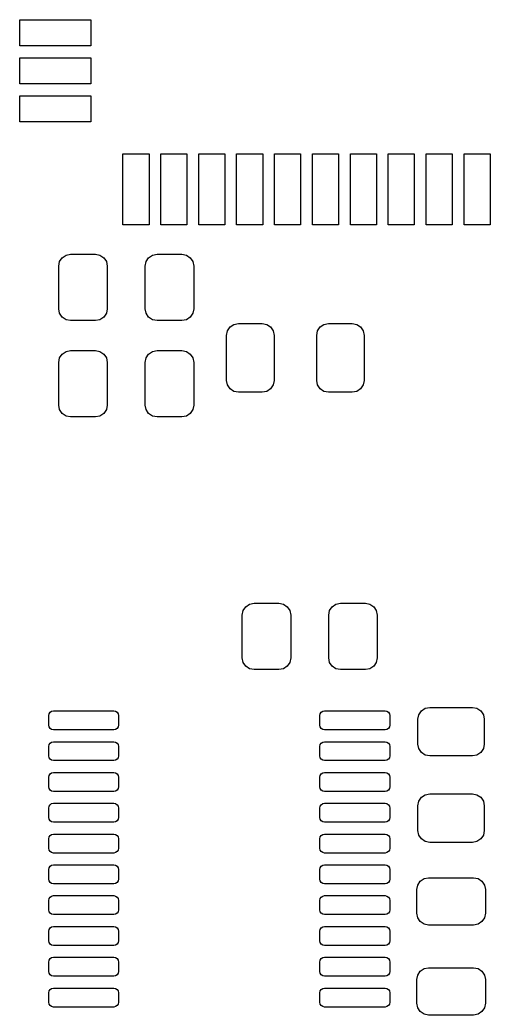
# Model space of a CAD drawing. Extents: x -2.16 to 1.74, y 0.64 to 2.49.
# Drawn here: x -0.548 to -0.158, y 0.83 to 1.657 of the extents above; entities that cross this region are included whole.
import ezdxf

# ---------------------------------------------------------------- set-up
doc = ezdxf.new("R2010")
doc.units = 0
doc.header["$MEASUREMENT"] = 0
doc.layers.add('BLACK', color=7, linetype='CONTINUOUS')

msp = doc.modelspace()

# ---------------------------------------------------------------- linework, layer by layer
at = {"layer": 'BLACK', "linetype": 'CONTINUOUS'}
for p, q in [((-0.54835, 1.63567), (-0.54835, 1.65732)), ((-0.54835, 1.65732), (-0.48929, 1.65732)), ((-0.48929, 1.65732), (-0.48929, 1.63567)), ((-0.48929, 1.63567), (-0.54835, 1.63567)), ((-0.54835, 1.60417), (-0.54835, 1.62583)), ((-0.54835, 1.62583), (-0.48929, 1.62583)), ((-0.48929, 1.62583), (-0.48929, 1.60417)), ((-0.48929, 1.60417), (-0.54835, 1.60417)), ((-0.54835, 1.57268), (-0.54835, 1.59433)), ((-0.54835, 1.59433), (-0.48929, 1.59433)), ((-0.48929, 1.59433), (-0.48929, 1.57268)), ((-0.48929, 1.57268), (-0.54835, 1.57268)), ((-0.46272, 1.48705), (-0.46272, 1.5461)), ((-0.46272, 1.5461), (-0.44106, 1.5461)), ((-0.44106, 1.5461), (-0.44106, 1.48705)), ((-0.43122, 1.48705), (-0.43122, 1.5461)), ((-0.43122, 1.5461), (-0.40957, 1.5461)), ((-0.40957, 1.5461), (-0.40957, 1.48705)), ((-0.39972, 1.48705), (-0.39972, 1.5461)), ((-0.39972, 1.5461), (-0.37807, 1.5461)), ((-0.37807, 1.5461), (-0.37807, 1.48705)), ((-0.36823, 1.48705), (-0.36823, 1.5461)), ((-0.36823, 1.5461), (-0.34657, 1.5461)), ((-0.34657, 1.5461), (-0.34657, 1.48705)), ((-0.33673, 1.48705), (-0.33673, 1.5461)), ((-0.33673, 1.5461), (-0.31508, 1.5461)), ((-0.31508, 1.5461), (-0.31508, 1.48705)), ((-0.30524, 1.48705), (-0.30524, 1.5461)), ((-0.30524, 1.5461), (-0.28358, 1.5461)), ((-0.28358, 1.5461), (-0.28358, 1.48705)), ((-0.27374, 1.48705), (-0.27374, 1.5461)), ((-0.27374, 1.5461), (-0.25209, 1.5461)), ((-0.25209, 1.5461), (-0.25209, 1.48705)), ((-0.24224, 1.48705), (-0.24224, 1.5461)), ((-0.24224, 1.5461), (-0.22059, 1.5461)), ((-0.22059, 1.5461), (-0.22059, 1.48705)), ((-0.21075, 1.48705), (-0.21075, 1.5461)), ((-0.21075, 1.5461), (-0.18909, 1.5461)), ((-0.18909, 1.5461), (-0.18909, 1.48705)), ((-0.17925, 1.48705), (-0.17925, 1.5461)), ((-0.17925, 1.5461), (-0.1576, 1.5461)), ((-0.1576, 1.5461), (-0.1576, 1.48705)), ((-0.44106, 1.48705), (-0.46272, 1.48705)), ((-0.40957, 1.48705), (-0.43122, 1.48705)), ((-0.37807, 1.48705), (-0.39972, 1.48705)), ((-0.34657, 1.48705), (-0.36823, 1.48705)), ((-0.31508, 1.48705), (-0.33673, 1.48705)), ((-0.28358, 1.48705), (-0.30524, 1.48705)), ((-0.25209, 1.48705), (-0.27374, 1.48705)), ((-0.22059, 1.48705), (-0.24224, 1.48705)), ((-0.18909, 1.48705), (-0.21075, 1.48705)), ((-0.1576, 1.48705), (-0.17925, 1.48705)), ((-0.5161, 1.45272), (-0.51535, 1.45648)), ((-0.51535, 1.45648), (-0.51322, 1.45968)), ((-0.51322, 1.45968), (-0.51003, 1.46181)), ((-0.51003, 1.46181), (-0.50626, 1.46256)), ((-0.50626, 1.46256), (-0.48559, 1.46256)), ((-0.48559, 1.46256), (-0.48182, 1.46181)), ((-0.48182, 1.46181), (-0.47863, 1.45968)), ((-0.47863, 1.45968), (-0.4765, 1.45648)), ((-0.4765, 1.45648), (-0.47575, 1.45272)), ((-0.44425, 1.45272), (-0.4435, 1.45648)), ((-0.4435, 1.45648), (-0.44137, 1.45968)), ((-0.44137, 1.45968), (-0.43818, 1.46181)), ((-0.43818, 1.46181), (-0.43441, 1.46256)), ((-0.43441, 1.46256), (-0.41374, 1.46256)), ((-0.41374, 1.46256), (-0.40997, 1.46181)), ((-0.40997, 1.46181), (-0.40678, 1.45968)), ((-0.40678, 1.45968), (-0.40465, 1.45648)), ((-0.40465, 1.45648), (-0.4039, 1.45272)), ((-0.5161, 1.41728), (-0.5161, 1.45272)), ((-0.47575, 1.45272), (-0.47575, 1.41728)), ((-0.44425, 1.41728), (-0.44425, 1.45272)), ((-0.4039, 1.45272), (-0.4039, 1.41728)), ((-0.51535, 1.41352), (-0.5161, 1.41728)), ((-0.47575, 1.41728), (-0.4765, 1.41352)), ((-0.4435, 1.41352), (-0.44425, 1.41728)), ((-0.4039, 1.41728), (-0.40465, 1.41352)), ((-0.51322, 1.41032), (-0.51535, 1.41352)), ((-0.51003, 1.40819), (-0.51322, 1.41032)), ((-0.50626, 1.40744), (-0.51003, 1.40819)), ((-0.48559, 1.40744), (-0.50626, 1.40744)), ((-0.48182, 1.40819), (-0.48559, 1.40744)), ((-0.47863, 1.41032), (-0.48182, 1.40819)), ((-0.4765, 1.41352), (-0.47863, 1.41032)), ((-0.44137, 1.41032), (-0.4435, 1.41352)), ((-0.43818, 1.40819), (-0.44137, 1.41032)), ((-0.43441, 1.40744), (-0.43818, 1.40819)), ((-0.41374, 1.40744), (-0.43441, 1.40744)), ((-0.40997, 1.40819), (-0.41374, 1.40744)), ((-0.40678, 1.41032), (-0.40997, 1.40819)), ((-0.40465, 1.41352), (-0.40678, 1.41032)), ((-0.37652, 1.3952), (-0.37577, 1.39896)), ((-0.37577, 1.39896), (-0.37363, 1.40216)), ((-0.37363, 1.40216), (-0.37044, 1.40429)), ((-0.37044, 1.40429), (-0.36667, 1.40504)), ((-0.36667, 1.40504), (-0.34699, 1.40504)), ((-0.34699, 1.40504), (-0.34322, 1.40429)), ((-0.34322, 1.40429), (-0.34003, 1.40216)), ((-0.34003, 1.40216), (-0.33789, 1.39896)), ((-0.33789, 1.39896), (-0.33715, 1.3952)), ((-0.30171, 1.3952), (-0.30096, 1.39896)), ((-0.30096, 1.39896), (-0.29883, 1.40216)), ((-0.29883, 1.40216), (-0.29564, 1.40429)), ((-0.29564, 1.40429), (-0.29187, 1.40504)), ((-0.29187, 1.40504), (-0.27219, 1.40504)), ((-0.27219, 1.40504), (-0.26842, 1.40429)), ((-0.26842, 1.40429), (-0.26523, 1.40216)), ((-0.26523, 1.40216), (-0.26309, 1.39896)), ((-0.26309, 1.39896), (-0.26234, 1.3952)), ((-0.37652, 1.3578), (-0.37652, 1.3952)), ((-0.33715, 1.3952), (-0.33715, 1.3578)), ((-0.30171, 1.3578), (-0.30171, 1.3952)), ((-0.26234, 1.3952), (-0.26234, 1.3578)), ((-0.51322, 1.37968), (-0.51003, 1.38181)), ((-0.51003, 1.38181), (-0.50626, 1.38256)), ((-0.50626, 1.38256), (-0.48559, 1.38256)), ((-0.48559, 1.38256), (-0.48182, 1.38181)), ((-0.48182, 1.38181), (-0.47863, 1.37968)), ((-0.44137, 1.37968), (-0.43818, 1.38181)), ((-0.43818, 1.38181), (-0.43441, 1.38256)), ((-0.43441, 1.38256), (-0.41374, 1.38256)), ((-0.41374, 1.38256), (-0.40997, 1.38181)), ((-0.40997, 1.38181), (-0.40678, 1.37968)), ((-0.5161, 1.37272), (-0.51535, 1.37648)), ((-0.5161, 1.33728), (-0.5161, 1.37272)), ((-0.51535, 1.37648), (-0.51322, 1.37968)), ((-0.47863, 1.37968), (-0.4765, 1.37648)), ((-0.4765, 1.37648), (-0.47575, 1.37272)), ((-0.47575, 1.37272), (-0.47575, 1.33728)), ((-0.44425, 1.37272), (-0.4435, 1.37648)), ((-0.44425, 1.33728), (-0.44425, 1.37272)), ((-0.4435, 1.37648), (-0.44137, 1.37968)), ((-0.40678, 1.37968), (-0.40465, 1.37648)), ((-0.40465, 1.37648), (-0.4039, 1.37272)), ((-0.4039, 1.37272), (-0.4039, 1.33728)), ((-0.37577, 1.35403), (-0.37652, 1.3578)), ((-0.33715, 1.3578), (-0.33789, 1.35403)), ((-0.30096, 1.35403), (-0.30171, 1.3578)), ((-0.26234, 1.3578), (-0.26309, 1.35403)), ((-0.37363, 1.35084), (-0.37577, 1.35403)), ((-0.37044, 1.3487), (-0.37363, 1.35084)), ((-0.36667, 1.34795), (-0.37044, 1.3487)), ((-0.34699, 1.34795), (-0.36667, 1.34795)), ((-0.34322, 1.3487), (-0.34699, 1.34795)), ((-0.34003, 1.35084), (-0.34322, 1.3487)), ((-0.33789, 1.35403), (-0.34003, 1.35084)), ((-0.29883, 1.35084), (-0.30096, 1.35403)), ((-0.29564, 1.3487), (-0.29883, 1.35084)), ((-0.29187, 1.34795), (-0.29564, 1.3487)), ((-0.27219, 1.34795), (-0.29187, 1.34795)), ((-0.26842, 1.3487), (-0.27219, 1.34795)), ((-0.26523, 1.35084), (-0.26842, 1.3487)), ((-0.26309, 1.35403), (-0.26523, 1.35084)), ((-0.51535, 1.33352), (-0.5161, 1.33728)), ((-0.51322, 1.33032), (-0.51535, 1.33352)), ((-0.4765, 1.33352), (-0.47863, 1.33032)), ((-0.47575, 1.33728), (-0.4765, 1.33352)), ((-0.4435, 1.33352), (-0.44425, 1.33728)), ((-0.44137, 1.33032), (-0.4435, 1.33352)), ((-0.40465, 1.33352), (-0.40678, 1.33032)), ((-0.4039, 1.33728), (-0.40465, 1.33352)), ((-0.51003, 1.32819), (-0.51322, 1.33032)), ((-0.50626, 1.32744), (-0.51003, 1.32819)), ((-0.48559, 1.32744), (-0.50626, 1.32744)), ((-0.48182, 1.32819), (-0.48559, 1.32744)), ((-0.47863, 1.33032), (-0.48182, 1.32819)), ((-0.43818, 1.32819), (-0.44137, 1.33032)), ((-0.43441, 1.32744), (-0.43818, 1.32819)), ((-0.41374, 1.32744), (-0.43441, 1.32744)), ((-0.40997, 1.32819), (-0.41374, 1.32744)), ((-0.40678, 1.33032), (-0.40997, 1.32819)), ((-0.3636, 1.16272), (-0.36285, 1.16648)), ((-0.36285, 1.16648), (-0.36072, 1.16968)), ((-0.36072, 1.16968), (-0.35753, 1.17181)), ((-0.35753, 1.17181), (-0.35376, 1.17256)), ((-0.35376, 1.17256), (-0.33309, 1.17256)), ((-0.33309, 1.17256), (-0.32932, 1.17181)), ((-0.32932, 1.17181), (-0.32613, 1.16968)), ((-0.32613, 1.16968), (-0.324, 1.16648)), ((-0.324, 1.16648), (-0.32325, 1.16272)), ((-0.29175, 1.16272), (-0.291, 1.16648)), ((-0.291, 1.16648), (-0.28887, 1.16968)), ((-0.28887, 1.16968), (-0.28568, 1.17181)), ((-0.28568, 1.17181), (-0.28191, 1.17256)), ((-0.28191, 1.17256), (-0.26124, 1.17256)), ((-0.26124, 1.17256), (-0.25747, 1.17181)), ((-0.25747, 1.17181), (-0.25428, 1.16968)), ((-0.25428, 1.16968), (-0.25215, 1.16648)), ((-0.25215, 1.16648), (-0.2514, 1.16272)), ((-0.3636, 1.12728), (-0.3636, 1.16272)), ((-0.32325, 1.16272), (-0.32325, 1.12728)), ((-0.29175, 1.12728), (-0.29175, 1.16272)), ((-0.2514, 1.16272), (-0.2514, 1.12728)), ((-0.36285, 1.12352), (-0.3636, 1.12728)), ((-0.32325, 1.12728), (-0.324, 1.12352)), ((-0.291, 1.12352), (-0.29175, 1.12728)), ((-0.2514, 1.12728), (-0.25215, 1.12352)), ((-0.36072, 1.12032), (-0.36285, 1.12352)), ((-0.35753, 1.11819), (-0.36072, 1.12032)), ((-0.35376, 1.11744), (-0.35753, 1.11819)), ((-0.33309, 1.11744), (-0.35376, 1.11744)), ((-0.32932, 1.11819), (-0.33309, 1.11744)), ((-0.32613, 1.12032), (-0.32932, 1.11819)), ((-0.324, 1.12352), (-0.32613, 1.12032)), ((-0.28887, 1.12032), (-0.291, 1.12352)), ((-0.28568, 1.11819), (-0.28887, 1.12032)), ((-0.28191, 1.11744), (-0.28568, 1.11819)), ((-0.26124, 1.11744), (-0.28191, 1.11744)), ((-0.25747, 1.11819), (-0.26124, 1.11744)), ((-0.25428, 1.12032), (-0.25747, 1.11819)), ((-0.25215, 1.12352), (-0.25428, 1.12032)), ((-0.21468, 1.08322), (-0.21148, 1.08535)), ((-0.21148, 1.08535), (-0.20772, 1.0861)), ((-0.20772, 1.0861), (-0.17228, 1.0861)), ((-0.17228, 1.0861), (-0.16852, 1.08535)), ((-0.16852, 1.08535), (-0.16532, 1.08322)), ((-0.52443, 1.07925), (-0.52413, 1.08076)), ((-0.52443, 1.07138), (-0.52443, 1.07925)), ((-0.52413, 1.08076), (-0.52328, 1.08204)), ((-0.52328, 1.08204), (-0.522, 1.08289)), ((-0.522, 1.08289), (-0.52049, 1.08319)), ((-0.52049, 1.08319), (-0.4703, 1.08319)), ((-0.4703, 1.08319), (-0.46879, 1.08289)), ((-0.46879, 1.08289), (-0.46751, 1.08204)), ((-0.46751, 1.08204), (-0.46666, 1.08076)), ((-0.46666, 1.08076), (-0.46636, 1.07925)), ((-0.46636, 1.07925), (-0.46636, 1.07138)), ((-0.29904, 1.07925), (-0.29874, 1.08076)), ((-0.29904, 1.07138), (-0.29904, 1.07925)), ((-0.29874, 1.08076), (-0.29788, 1.08204)), ((-0.29788, 1.08204), (-0.29661, 1.08289)), ((-0.29661, 1.08289), (-0.2951, 1.08319)), ((-0.2951, 1.08319), (-0.2449, 1.08319)), ((-0.2449, 1.08319), (-0.24339, 1.08289)), ((-0.24339, 1.08289), (-0.24212, 1.08204)), ((-0.24212, 1.08204), (-0.24126, 1.08076)), ((-0.24126, 1.08076), (-0.24096, 1.07925)), ((-0.24096, 1.07925), (-0.24096, 1.07138)), ((-0.21756, 1.07626), (-0.21681, 1.08003)), ((-0.21756, 1.05559), (-0.21756, 1.07626)), ((-0.21681, 1.08003), (-0.21468, 1.08322)), ((-0.16532, 1.08322), (-0.16319, 1.08003)), ((-0.16319, 1.08003), (-0.16244, 1.07626)), ((-0.16244, 1.07626), (-0.16244, 1.05559)), ((-0.52413, 1.06987), (-0.52443, 1.07138)), ((-0.52328, 1.06859), (-0.52413, 1.06987)), ((-0.522, 1.06774), (-0.52328, 1.06859)), ((-0.52049, 1.06744), (-0.522, 1.06774)), ((-0.4703, 1.06744), (-0.52049, 1.06744)), ((-0.46879, 1.06774), (-0.4703, 1.06744)), ((-0.46751, 1.06859), (-0.46879, 1.06774)), ((-0.46666, 1.06987), (-0.46751, 1.06859)), ((-0.46636, 1.07138), (-0.46666, 1.06987)), ((-0.29874, 1.06987), (-0.29904, 1.07138)), ((-0.29788, 1.06859), (-0.29874, 1.06987)), ((-0.29661, 1.06774), (-0.29788, 1.06859)), ((-0.2951, 1.06744), (-0.29661, 1.06774)), ((-0.2449, 1.06744), (-0.2951, 1.06744)), ((-0.24339, 1.06774), (-0.2449, 1.06744)), ((-0.24212, 1.06859), (-0.24339, 1.06774)), ((-0.24126, 1.06987), (-0.24212, 1.06859)), ((-0.24096, 1.07138), (-0.24126, 1.06987)), ((-0.52443, 1.05366), (-0.52413, 1.05517)), ((-0.52443, 1.04579), (-0.52443, 1.05366)), ((-0.52413, 1.05517), (-0.52328, 1.05645)), ((-0.52328, 1.05645), (-0.522, 1.0573)), ((-0.522, 1.0573), (-0.52049, 1.0576)), ((-0.52049, 1.0576), (-0.4703, 1.0576)), ((-0.4703, 1.0576), (-0.46879, 1.0573)), ((-0.46879, 1.0573), (-0.46751, 1.05645)), ((-0.46751, 1.05645), (-0.46666, 1.05517)), ((-0.46666, 1.05517), (-0.46636, 1.05366)), ((-0.46636, 1.05366), (-0.46636, 1.04579)), ((-0.29904, 1.05366), (-0.29874, 1.05517)), ((-0.29904, 1.04579), (-0.29904, 1.05366)), ((-0.29874, 1.05517), (-0.29788, 1.05645)), ((-0.29788, 1.05645), (-0.29661, 1.0573)), ((-0.29661, 1.0573), (-0.2951, 1.0576)), ((-0.2951, 1.0576), (-0.2449, 1.0576)), ((-0.2449, 1.0576), (-0.24339, 1.0573)), ((-0.24339, 1.0573), (-0.24212, 1.05645)), ((-0.24212, 1.05645), (-0.24126, 1.05517)), ((-0.24126, 1.05517), (-0.24096, 1.05366)), ((-0.24096, 1.05366), (-0.24096, 1.04579)), ((-0.21681, 1.05182), (-0.21756, 1.05559)), ((-0.21468, 1.04863), (-0.21681, 1.05182)), ((-0.16319, 1.05182), (-0.16532, 1.04863)), ((-0.16244, 1.05559), (-0.16319, 1.05182)), ((-0.52413, 1.04428), (-0.52443, 1.04579)), ((-0.52328, 1.043), (-0.52413, 1.04428)), ((-0.522, 1.04215), (-0.52328, 1.043)), ((-0.52049, 1.04185), (-0.522, 1.04215)), ((-0.46879, 1.04215), (-0.4703, 1.04185)), ((-0.46751, 1.043), (-0.46879, 1.04215)), ((-0.46666, 1.04428), (-0.46751, 1.043)), ((-0.46636, 1.04579), (-0.46666, 1.04428)), ((-0.29874, 1.04428), (-0.29904, 1.04579)), ((-0.29788, 1.043), (-0.29874, 1.04428)), ((-0.29661, 1.04215), (-0.29788, 1.043)), ((-0.2951, 1.04185), (-0.29661, 1.04215)), ((-0.24339, 1.04215), (-0.2449, 1.04185)), ((-0.24212, 1.043), (-0.24339, 1.04215)), ((-0.24126, 1.04428), (-0.24212, 1.043)), ((-0.24096, 1.04579), (-0.24126, 1.04428)), ((-0.21148, 1.0465), (-0.21468, 1.04863)), ((-0.20772, 1.04575), (-0.21148, 1.0465)), ((-0.17228, 1.04575), (-0.20772, 1.04575)), ((-0.16852, 1.0465), (-0.17228, 1.04575)), ((-0.16532, 1.04863), (-0.16852, 1.0465)), ((-0.4703, 1.04185), (-0.52049, 1.04185)), ((-0.2449, 1.04185), (-0.2951, 1.04185)), ((-0.52443, 1.02807), (-0.52413, 1.02958)), ((-0.52443, 1.0202), (-0.52443, 1.02807)), ((-0.52413, 1.02958), (-0.52328, 1.03085)), ((-0.52328, 1.03085), (-0.522, 1.03171)), ((-0.522, 1.03171), (-0.52049, 1.03201)), ((-0.52049, 1.03201), (-0.4703, 1.03201)), ((-0.4703, 1.03201), (-0.46879, 1.03171)), ((-0.46879, 1.03171), (-0.46751, 1.03085)), ((-0.46751, 1.03085), (-0.46666, 1.02958)), ((-0.46666, 1.02958), (-0.46636, 1.02807)), ((-0.46636, 1.02807), (-0.46636, 1.0202)), ((-0.29904, 1.02807), (-0.29874, 1.02958)), ((-0.29904, 1.0202), (-0.29904, 1.02807)), ((-0.29874, 1.02958), (-0.29788, 1.03085)), ((-0.29788, 1.03085), (-0.29661, 1.03171)), ((-0.29661, 1.03171), (-0.2951, 1.03201)), ((-0.2951, 1.03201), (-0.2449, 1.03201)), ((-0.2449, 1.03201), (-0.24339, 1.03171)), ((-0.24339, 1.03171), (-0.24212, 1.03085)), ((-0.24212, 1.03085), (-0.24126, 1.02958)), ((-0.24126, 1.02958), (-0.24096, 1.02807)), ((-0.24096, 1.02807), (-0.24096, 1.0202)), ((-0.52413, 1.01869), (-0.52443, 1.0202)), ((-0.52328, 1.01741), (-0.52413, 1.01869)), ((-0.522, 1.01656), (-0.52328, 1.01741)), ((-0.46751, 1.01741), (-0.46879, 1.01656)), ((-0.46666, 1.01869), (-0.46751, 1.01741)), ((-0.46636, 1.0202), (-0.46666, 1.01869)), ((-0.29874, 1.01869), (-0.29904, 1.0202)), ((-0.29788, 1.01741), (-0.29874, 1.01869)), ((-0.29661, 1.01656), (-0.29788, 1.01741)), ((-0.24212, 1.01741), (-0.24339, 1.01656)), ((-0.24126, 1.01869), (-0.24212, 1.01741)), ((-0.24096, 1.0202), (-0.24126, 1.01869)), ((-0.52049, 1.01626), (-0.522, 1.01656)), ((-0.4703, 1.01626), (-0.52049, 1.01626)), ((-0.46879, 1.01656), (-0.4703, 1.01626)), ((-0.2951, 1.01626), (-0.29661, 1.01656)), ((-0.2449, 1.01626), (-0.2951, 1.01626)), ((-0.24339, 1.01656), (-0.2449, 1.01626)), ((-0.21681, 1.00818), (-0.21468, 1.01137)), ((-0.21468, 1.01137), (-0.21148, 1.0135)), ((-0.21148, 1.0135), (-0.20772, 1.01425)), ((-0.20772, 1.01425), (-0.17228, 1.01425)), ((-0.17228, 1.01425), (-0.16852, 1.0135)), ((-0.16852, 1.0135), (-0.16532, 1.01137)), ((-0.16532, 1.01137), (-0.16319, 1.00818)), ((-0.52443, 1.00248), (-0.52413, 1.00399)), ((-0.52443, 0.99461), (-0.52443, 1.00248)), ((-0.52413, 1.00399), (-0.52328, 1.00526)), ((-0.52328, 1.00526), (-0.522, 1.00612)), ((-0.522, 1.00612), (-0.52049, 1.00642)), ((-0.52049, 1.00642), (-0.4703, 1.00642)), ((-0.4703, 1.00642), (-0.46879, 1.00612)), ((-0.46879, 1.00612), (-0.46751, 1.00526)), ((-0.46751, 1.00526), (-0.46666, 1.00399)), ((-0.46666, 1.00399), (-0.46636, 1.00248)), ((-0.46636, 1.00248), (-0.46636, 0.99461)), ((-0.29904, 1.00248), (-0.29874, 1.00399)), ((-0.29904, 0.99461), (-0.29904, 1.00248)), ((-0.29874, 1.00399), (-0.29788, 1.00526)), ((-0.29788, 1.00526), (-0.29661, 1.00612)), ((-0.29661, 1.00612), (-0.2951, 1.00642)), ((-0.2951, 1.00642), (-0.2449, 1.00642)), ((-0.2449, 1.00642), (-0.24339, 1.00612)), ((-0.24339, 1.00612), (-0.24212, 1.00526)), ((-0.24212, 1.00526), (-0.24126, 1.00399)), ((-0.24126, 1.00399), (-0.24096, 1.00248)), ((-0.24096, 1.00248), (-0.24096, 0.99461)), ((-0.21756, 1.00441), (-0.21681, 1.00818)), ((-0.21756, 0.98374), (-0.21756, 1.00441)), ((-0.16319, 1.00818), (-0.16244, 1.00441)), ((-0.16244, 1.00441), (-0.16244, 0.98374)), ((-0.52413, 0.9931), (-0.52443, 0.99461)), ((-0.52328, 0.99182), (-0.52413, 0.9931)), ((-0.46666, 0.9931), (-0.46751, 0.99182)), ((-0.46636, 0.99461), (-0.46666, 0.9931)), ((-0.29874, 0.9931), (-0.29904, 0.99461)), ((-0.29788, 0.99182), (-0.29874, 0.9931)), ((-0.24126, 0.9931), (-0.24212, 0.99182)), ((-0.24096, 0.99461), (-0.24126, 0.9931)), ((-0.522, 0.99097), (-0.52328, 0.99182)), ((-0.52049, 0.99067), (-0.522, 0.99097)), ((-0.4703, 0.99067), (-0.52049, 0.99067)), ((-0.46879, 0.99097), (-0.4703, 0.99067)), ((-0.46751, 0.99182), (-0.46879, 0.99097)), ((-0.29661, 0.99097), (-0.29788, 0.99182)), ((-0.2951, 0.99067), (-0.29661, 0.99097)), ((-0.2449, 0.99067), (-0.2951, 0.99067)), ((-0.24339, 0.99097), (-0.2449, 0.99067)), ((-0.24212, 0.99182), (-0.24339, 0.99097)), ((-0.52443, 0.97689), (-0.52413, 0.9784)), ((-0.52443, 0.96902), (-0.52443, 0.97689)), ((-0.52413, 0.9784), (-0.52328, 0.97967)), ((-0.52328, 0.97967), (-0.522, 0.98053)), ((-0.522, 0.98053), (-0.52049, 0.98083)), ((-0.52049, 0.98083), (-0.4703, 0.98083)), ((-0.4703, 0.98083), (-0.46879, 0.98053)), ((-0.46879, 0.98053), (-0.46751, 0.97967)), ((-0.46751, 0.97967), (-0.46666, 0.9784)), ((-0.46666, 0.9784), (-0.46636, 0.97689)), ((-0.46636, 0.97689), (-0.46636, 0.96902)), ((-0.29904, 0.97689), (-0.29874, 0.9784)), ((-0.29904, 0.96902), (-0.29904, 0.97689)), ((-0.29874, 0.9784), (-0.29788, 0.97967)), ((-0.29788, 0.97967), (-0.29661, 0.98053)), ((-0.29661, 0.98053), (-0.2951, 0.98083)), ((-0.2951, 0.98083), (-0.2449, 0.98083)), ((-0.2449, 0.98083), (-0.24339, 0.98053)), ((-0.24339, 0.98053), (-0.24212, 0.97967)), ((-0.24212, 0.97967), (-0.24126, 0.9784)), ((-0.24126, 0.9784), (-0.24096, 0.97689)), ((-0.24096, 0.97689), (-0.24096, 0.96902)), ((-0.21681, 0.97997), (-0.21756, 0.98374)), ((-0.21468, 0.97678), (-0.21681, 0.97997)), ((-0.21148, 0.97465), (-0.21468, 0.97678)), ((-0.16532, 0.97678), (-0.16852, 0.97465)), ((-0.16319, 0.97997), (-0.16532, 0.97678)), ((-0.16244, 0.98374), (-0.16319, 0.97997)), ((-0.52413, 0.96751), (-0.52443, 0.96902)), ((-0.52328, 0.96623), (-0.52413, 0.96751)), ((-0.46666, 0.96751), (-0.46751, 0.96623)), ((-0.46636, 0.96902), (-0.46666, 0.96751)), ((-0.29874, 0.96751), (-0.29904, 0.96902)), ((-0.29788, 0.96623), (-0.29874, 0.96751)), ((-0.24126, 0.96751), (-0.24212, 0.96623)), ((-0.24096, 0.96902), (-0.24126, 0.96751)), ((-0.20772, 0.9739), (-0.21148, 0.97465)), ((-0.17228, 0.9739), (-0.20772, 0.9739)), ((-0.16852, 0.97465), (-0.17228, 0.9739)), ((-0.522, 0.96538), (-0.52328, 0.96623)), ((-0.52049, 0.96508), (-0.522, 0.96538)), ((-0.4703, 0.96508), (-0.52049, 0.96508)), ((-0.46879, 0.96538), (-0.4703, 0.96508)), ((-0.46751, 0.96623), (-0.46879, 0.96538)), ((-0.29661, 0.96538), (-0.29788, 0.96623)), ((-0.2951, 0.96508), (-0.29661, 0.96538)), ((-0.2449, 0.96508), (-0.2951, 0.96508)), ((-0.24339, 0.96538), (-0.2449, 0.96508)), ((-0.24212, 0.96623), (-0.24339, 0.96538)), ((-0.52443, 0.9513), (-0.52413, 0.95281)), ((-0.52443, 0.94343), (-0.52443, 0.9513)), ((-0.52413, 0.95281), (-0.52328, 0.95408)), ((-0.52328, 0.95408), (-0.522, 0.95494)), ((-0.522, 0.95494), (-0.52049, 0.95524)), ((-0.52049, 0.95524), (-0.4703, 0.95524)), ((-0.4703, 0.95524), (-0.46879, 0.95494)), ((-0.46879, 0.95494), (-0.46751, 0.95408)), ((-0.46751, 0.95408), (-0.46666, 0.95281)), ((-0.46666, 0.95281), (-0.46636, 0.9513)), ((-0.46636, 0.9513), (-0.46636, 0.94343)), ((-0.29904, 0.9513), (-0.29874, 0.95281)), ((-0.29904, 0.94343), (-0.29904, 0.9513)), ((-0.29874, 0.95281), (-0.29788, 0.95408)), ((-0.29788, 0.95408), (-0.29661, 0.95494)), ((-0.29661, 0.95494), (-0.2951, 0.95524)), ((-0.2951, 0.95524), (-0.2449, 0.95524)), ((-0.2449, 0.95524), (-0.24339, 0.95494)), ((-0.24339, 0.95494), (-0.24212, 0.95408)), ((-0.24212, 0.95408), (-0.24126, 0.95281)), ((-0.24126, 0.95281), (-0.24096, 0.9513)), ((-0.24096, 0.9513), (-0.24096, 0.94343)), ((-0.52413, 0.94192), (-0.52443, 0.94343)), ((-0.46636, 0.94343), (-0.46666, 0.94192)), ((-0.29874, 0.94192), (-0.29904, 0.94343)), ((-0.24096, 0.94343), (-0.24126, 0.94192)), ((-0.21566, 0.9417), (-0.21247, 0.94384)), ((-0.21247, 0.94384), (-0.2087, 0.94459)), ((-0.2087, 0.94459), (-0.1713, 0.94459)), ((-0.1713, 0.94459), (-0.16753, 0.94384)), ((-0.16753, 0.94384), (-0.16434, 0.9417)), ((-0.52328, 0.94064), (-0.52413, 0.94192)), ((-0.522, 0.93979), (-0.52328, 0.94064)), ((-0.52049, 0.93949), (-0.522, 0.93979)), ((-0.4703, 0.93949), (-0.52049, 0.93949)), ((-0.46879, 0.93979), (-0.4703, 0.93949)), ((-0.46751, 0.94064), (-0.46879, 0.93979)), ((-0.46666, 0.94192), (-0.46751, 0.94064)), ((-0.29788, 0.94064), (-0.29874, 0.94192)), ((-0.29661, 0.93979), (-0.29788, 0.94064)), ((-0.2951, 0.93949), (-0.29661, 0.93979)), ((-0.2449, 0.93949), (-0.2951, 0.93949)), ((-0.24339, 0.93979), (-0.2449, 0.93949)), ((-0.24212, 0.94064), (-0.24339, 0.93979)), ((-0.24126, 0.94192), (-0.24212, 0.94064)), ((-0.21854, 0.93474), (-0.21779, 0.93851)), ((-0.21854, 0.91506), (-0.21854, 0.93474)), ((-0.21779, 0.93851), (-0.21566, 0.9417)), ((-0.16434, 0.9417), (-0.16221, 0.93851)), ((-0.16221, 0.93851), (-0.16146, 0.93474)), ((-0.16146, 0.93474), (-0.16146, 0.91506)), ((-0.52443, 0.92571), (-0.52413, 0.92722)), ((-0.52413, 0.92722), (-0.52328, 0.92849)), ((-0.52328, 0.92849), (-0.522, 0.92935)), ((-0.522, 0.92935), (-0.52049, 0.92965)), ((-0.52049, 0.92965), (-0.4703, 0.92965)), ((-0.4703, 0.92965), (-0.46879, 0.92935)), ((-0.46879, 0.92935), (-0.46751, 0.92849)), ((-0.46751, 0.92849), (-0.46666, 0.92722)), ((-0.46666, 0.92722), (-0.46636, 0.92571)), ((-0.29904, 0.92571), (-0.29874, 0.92722)), ((-0.29874, 0.92722), (-0.29788, 0.92849)), ((-0.29788, 0.92849), (-0.29661, 0.92935)), ((-0.29661, 0.92935), (-0.2951, 0.92965)), ((-0.2951, 0.92965), (-0.2449, 0.92965)), ((-0.2449, 0.92965), (-0.24339, 0.92935)), ((-0.24339, 0.92935), (-0.24212, 0.92849)), ((-0.24212, 0.92849), (-0.24126, 0.92722)), ((-0.24126, 0.92722), (-0.24096, 0.92571)), ((-0.52443, 0.91783), (-0.52443, 0.92571)), ((-0.46636, 0.92571), (-0.46636, 0.91783)), ((-0.29904, 0.91783), (-0.29904, 0.92571)), ((-0.24096, 0.92571), (-0.24096, 0.91783)), ((-0.52413, 0.91633), (-0.52443, 0.91783)), ((-0.52328, 0.91505), (-0.52413, 0.91633)), ((-0.522, 0.9142), (-0.52328, 0.91505)), ((-0.52049, 0.9139), (-0.522, 0.9142)), ((-0.4703, 0.9139), (-0.52049, 0.9139)), ((-0.46879, 0.9142), (-0.4703, 0.9139)), ((-0.46751, 0.91505), (-0.46879, 0.9142)), ((-0.46666, 0.91633), (-0.46751, 0.91505)), ((-0.46636, 0.91783), (-0.46666, 0.91633)), ((-0.29874, 0.91633), (-0.29904, 0.91783)), ((-0.29788, 0.91505), (-0.29874, 0.91633)), ((-0.29661, 0.9142), (-0.29788, 0.91505)), ((-0.2951, 0.9139), (-0.29661, 0.9142)), ((-0.2449, 0.9139), (-0.2951, 0.9139)), ((-0.24339, 0.9142), (-0.2449, 0.9139)), ((-0.24212, 0.91505), (-0.24339, 0.9142)), ((-0.24126, 0.91633), (-0.24212, 0.91505)), ((-0.24096, 0.91783), (-0.24126, 0.91633)), ((-0.21779, 0.91129), (-0.21854, 0.91506)), ((-0.21566, 0.9081), (-0.21779, 0.91129)), ((-0.16221, 0.91129), (-0.16434, 0.9081)), ((-0.16146, 0.91506), (-0.16221, 0.91129)), ((-0.52443, 0.90012), (-0.52413, 0.90162)), ((-0.52413, 0.90162), (-0.52328, 0.9029)), ((-0.52328, 0.9029), (-0.522, 0.90376)), ((-0.522, 0.90376), (-0.52049, 0.90406)), ((-0.52049, 0.90406), (-0.4703, 0.90406)), ((-0.4703, 0.90406), (-0.46879, 0.90376)), ((-0.46879, 0.90376), (-0.46751, 0.9029)), ((-0.46751, 0.9029), (-0.46666, 0.90162)), ((-0.46666, 0.90162), (-0.46636, 0.90012)), ((-0.29904, 0.90012), (-0.29874, 0.90162)), ((-0.29874, 0.90162), (-0.29788, 0.9029)), ((-0.29788, 0.9029), (-0.29661, 0.90376)), ((-0.29661, 0.90376), (-0.2951, 0.90406)), ((-0.2951, 0.90406), (-0.2449, 0.90406)), ((-0.2449, 0.90406), (-0.24339, 0.90376)), ((-0.24339, 0.90376), (-0.24212, 0.9029)), ((-0.24212, 0.9029), (-0.24126, 0.90162)), ((-0.24126, 0.90162), (-0.24096, 0.90012)), ((-0.21247, 0.90597), (-0.21566, 0.9081)), ((-0.2087, 0.90522), (-0.21247, 0.90597)), ((-0.1713, 0.90522), (-0.2087, 0.90522)), ((-0.16753, 0.90597), (-0.1713, 0.90522)), ((-0.16434, 0.9081), (-0.16753, 0.90597)), ((-0.52443, 0.89224), (-0.52443, 0.90012)), ((-0.46636, 0.90012), (-0.46636, 0.89224)), ((-0.29904, 0.89224), (-0.29904, 0.90012)), ((-0.24096, 0.90012), (-0.24096, 0.89224)), ((-0.52413, 0.89074), (-0.52443, 0.89224)), ((-0.52328, 0.88946), (-0.52413, 0.89074)), ((-0.522, 0.88861), (-0.52328, 0.88946)), ((-0.52049, 0.88831), (-0.522, 0.88861)), ((-0.4703, 0.88831), (-0.52049, 0.88831)), ((-0.46879, 0.88861), (-0.4703, 0.88831)), ((-0.46751, 0.88946), (-0.46879, 0.88861)), ((-0.46666, 0.89074), (-0.46751, 0.88946)), ((-0.46636, 0.89224), (-0.46666, 0.89074)), ((-0.29874, 0.89074), (-0.29904, 0.89224)), ((-0.29788, 0.88946), (-0.29874, 0.89074)), ((-0.29661, 0.88861), (-0.29788, 0.88946)), ((-0.2951, 0.88831), (-0.29661, 0.88861)), ((-0.2449, 0.88831), (-0.2951, 0.88831)), ((-0.24339, 0.88861), (-0.2449, 0.88831)), ((-0.24212, 0.88946), (-0.24339, 0.88861)), ((-0.24126, 0.89074), (-0.24212, 0.88946)), ((-0.24096, 0.89224), (-0.24126, 0.89074)), ((-0.52413, 0.87603), (-0.52328, 0.87731)), ((-0.52328, 0.87731), (-0.522, 0.87816)), ((-0.522, 0.87816), (-0.52049, 0.87846)), ((-0.52049, 0.87846), (-0.4703, 0.87846)), ((-0.4703, 0.87846), (-0.46879, 0.87816)), ((-0.46879, 0.87816), (-0.46751, 0.87731)), ((-0.46751, 0.87731), (-0.46666, 0.87603)), ((-0.29874, 0.87603), (-0.29788, 0.87731)), ((-0.29788, 0.87731), (-0.29661, 0.87816)), ((-0.29661, 0.87816), (-0.2951, 0.87846)), ((-0.2951, 0.87846), (-0.2449, 0.87846)), ((-0.2449, 0.87846), (-0.24339, 0.87816)), ((-0.24339, 0.87816), (-0.24212, 0.87731)), ((-0.24212, 0.87731), (-0.24126, 0.87603)), ((-0.52443, 0.87453), (-0.52413, 0.87603)), ((-0.52443, 0.86665), (-0.52443, 0.87453)), ((-0.46666, 0.87603), (-0.46636, 0.87453)), ((-0.46636, 0.87453), (-0.46636, 0.86665)), ((-0.29904, 0.87453), (-0.29874, 0.87603)), ((-0.29904, 0.86665), (-0.29904, 0.87453)), ((-0.24126, 0.87603), (-0.24096, 0.87453)), ((-0.24096, 0.87453), (-0.24096, 0.86665)), ((-0.21566, 0.8669), (-0.21247, 0.86903)), ((-0.21247, 0.86903), (-0.2087, 0.86978)), ((-0.2087, 0.86978), (-0.1713, 0.86978)), ((-0.1713, 0.86978), (-0.16753, 0.86903)), ((-0.16753, 0.86903), (-0.16434, 0.8669)), ((-0.52413, 0.86515), (-0.52443, 0.86665)), ((-0.52328, 0.86387), (-0.52413, 0.86515)), ((-0.522, 0.86302), (-0.52328, 0.86387)), ((-0.52049, 0.86272), (-0.522, 0.86302)), ((-0.4703, 0.86272), (-0.52049, 0.86272)), ((-0.46879, 0.86302), (-0.4703, 0.86272)), ((-0.46751, 0.86387), (-0.46879, 0.86302)), ((-0.46666, 0.86515), (-0.46751, 0.86387)), ((-0.46636, 0.86665), (-0.46666, 0.86515)), ((-0.29874, 0.86515), (-0.29904, 0.86665)), ((-0.29788, 0.86387), (-0.29874, 0.86515)), ((-0.29661, 0.86302), (-0.29788, 0.86387)), ((-0.2951, 0.86272), (-0.29661, 0.86302)), ((-0.2449, 0.86272), (-0.2951, 0.86272)), ((-0.24339, 0.86302), (-0.2449, 0.86272)), ((-0.24212, 0.86387), (-0.24339, 0.86302)), ((-0.24126, 0.86515), (-0.24212, 0.86387)), ((-0.24096, 0.86665), (-0.24126, 0.86515)), ((-0.21854, 0.85994), (-0.21779, 0.86371)), ((-0.21779, 0.86371), (-0.21566, 0.8669)), ((-0.16434, 0.8669), (-0.16221, 0.86371)), ((-0.16221, 0.86371), (-0.16146, 0.85994)), ((-0.52413, 0.85044), (-0.52328, 0.85172)), ((-0.52328, 0.85172), (-0.522, 0.85257)), ((-0.522, 0.85257), (-0.52049, 0.85287)), ((-0.52049, 0.85287), (-0.4703, 0.85287)), ((-0.4703, 0.85287), (-0.46879, 0.85257)), ((-0.46879, 0.85257), (-0.46751, 0.85172)), ((-0.46751, 0.85172), (-0.46666, 0.85044)), ((-0.29874, 0.85044), (-0.29788, 0.85172)), ((-0.29788, 0.85172), (-0.29661, 0.85257)), ((-0.29661, 0.85257), (-0.2951, 0.85287)), ((-0.2951, 0.85287), (-0.2449, 0.85287)), ((-0.2449, 0.85287), (-0.24339, 0.85257)), ((-0.24339, 0.85257), (-0.24212, 0.85172)), ((-0.24212, 0.85172), (-0.24126, 0.85044)), ((-0.21854, 0.84026), (-0.21854, 0.85994)), ((-0.16146, 0.85994), (-0.16146, 0.84026)), ((-0.52443, 0.84894), (-0.52413, 0.85044)), ((-0.52443, 0.84106), (-0.52443, 0.84894)), ((-0.46666, 0.85044), (-0.46636, 0.84894)), ((-0.46636, 0.84894), (-0.46636, 0.84106)), ((-0.29904, 0.84894), (-0.29874, 0.85044)), ((-0.29904, 0.84106), (-0.29904, 0.84894)), ((-0.24126, 0.85044), (-0.24096, 0.84894)), ((-0.24096, 0.84894), (-0.24096, 0.84106)), ((-0.52413, 0.83956), (-0.52443, 0.84106)), ((-0.52328, 0.83828), (-0.52413, 0.83956)), ((-0.522, 0.83743), (-0.52328, 0.83828)), ((-0.52049, 0.83713), (-0.522, 0.83743)), ((-0.4703, 0.83713), (-0.52049, 0.83713)), ((-0.46879, 0.83743), (-0.4703, 0.83713)), ((-0.46751, 0.83828), (-0.46879, 0.83743)), ((-0.46666, 0.83956), (-0.46751, 0.83828)), ((-0.46636, 0.84106), (-0.46666, 0.83956)), ((-0.29874, 0.83956), (-0.29904, 0.84106)), ((-0.29788, 0.83828), (-0.29874, 0.83956)), ((-0.29661, 0.83743), (-0.29788, 0.83828)), ((-0.2951, 0.83713), (-0.29661, 0.83743)), ((-0.2449, 0.83713), (-0.2951, 0.83713)), ((-0.24339, 0.83743), (-0.2449, 0.83713)), ((-0.24212, 0.83828), (-0.24339, 0.83743)), ((-0.24126, 0.83956), (-0.24212, 0.83828)), ((-0.24096, 0.84106), (-0.24126, 0.83956)), ((-0.21779, 0.83649), (-0.21854, 0.84026)), ((-0.21566, 0.8333), (-0.21779, 0.83649)), ((-0.16221, 0.83649), (-0.16434, 0.8333)), ((-0.16146, 0.84026), (-0.16221, 0.83649)), ((-0.21247, 0.83116), (-0.21566, 0.8333)), ((-0.2087, 0.83041), (-0.21247, 0.83116)), ((-0.1713, 0.83041), (-0.2087, 0.83041)), ((-0.16753, 0.83116), (-0.1713, 0.83041)), ((-0.16434, 0.8333), (-0.16753, 0.83116))]:
    msp.add_line(p, q, dxfattribs=at)

doc.saveas('drawing.dxf')
